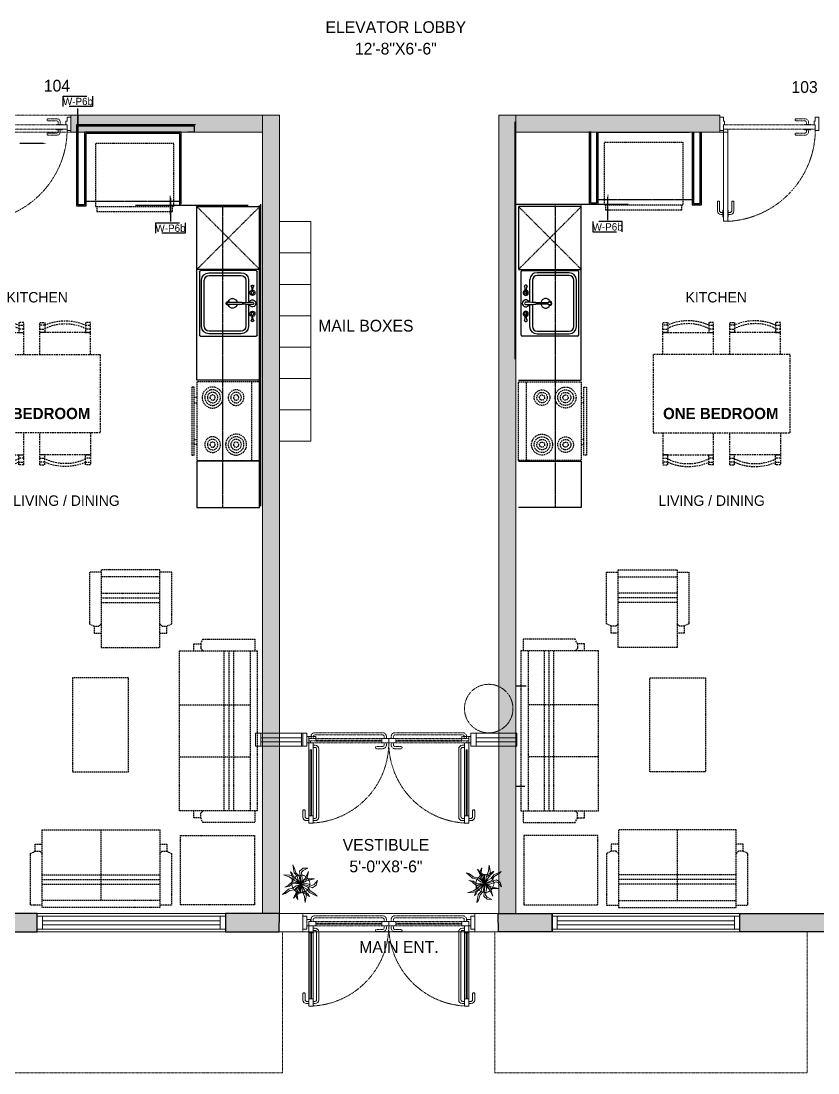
# Model space of a CAD drawing. Header units: inches. Extents: x 0 to 2865, y 0 to 4378.
# Drawn here: x 1299.3 to 1604.5, y 864.1 to 1266.7 of the extents above; entities that cross this region are included whole.
import ezdxf
from ezdxf.enums import TextEntityAlignment as Align

# ---------------------------------------------------------------- set-up
doc = ezdxf.new("R2010")
doc.units = ezdxf.units.IN
for name, pattern in [('22-016_Xref_2ND-6TH Floor Plan$0$HIDDEN', [0.375, 0.25, -0.125]), ('22-016_Xref_2ND-6TH Floor Plan$0$HIDDEN2', [0.1875, 0.125, -0.0625]), ('DASHED', [0.75, 0.5, -0.25]), ('HIDDEN', [0.375, 0.25, -0.125])]:
    doc.linetypes.add(name, pattern=pattern)
for name, color, linetype in [('22-016_Xref_2ND-6TH Floor Plan$0$ANNO-NOTE', 4, 'Continuous'), ('22-016_Xref_2ND-6TH Floor Plan$0$FURNITURE-LIGHT', 252, 'DASHED'), ('22-016_Xref_2ND-6TH Floor Plan$0$HIDE_X', 252, '22-016_Xref_2ND-6TH Floor Plan$0$HIDDEN'), ('22-016_Xref_2ND-6TH Floor Plan$0$MECH-PLUMBING', 4, 'Continuous'), ('22-016_Xref_2ND-6TH Floor Plan$0$MILLWORK', 1, 'Continuous'), ('22-016_Xref_2ND-6TH Floor Plan$0$WALL-INTERIOR', 6, 'Continuous'), ('22-016_Xref_2ND-6TH Floor Plan$0$WALL-STUD', 5, 'Continuous'), ('A-WALL-EXTR', 2, 'Continuous'), ('I-FNSH-DIMS', 7, 'Continuous'), ('I-FURN', 8, 'Continuous'), ('I-Furn Text', 7, 'Continuous'), ('I-GLAZ', 6, 'Continuous'), ('WALL', 4, 'Continuous')]:
    doc.layers.add(name, color=color, linetype=linetype)
for name, color, linetype, lineweight in [('22-016_Xref_2ND-6TH Floor Plan$0$G-ANNO-TEXT', 4, 'Continuous', 9), ('A-WALL', 113, 'Continuous', 9), ('I-DOOR', 6, 'Continuous', 20), ('l-FIXTURE', 7, 'Continuous', 5)]:
    doc.layers.add(name, color=color, linetype=linetype, lineweight=lineweight)
doc.styles.add('1 by 8 new', font='GOTHIC.TTF', dxfattribs={"height": 4.5})
doc.styles.add('22-016_Xref_2ND-6TH Floor Plan$0$Century Gothic', font='GOTHIC.TTF', dxfattribs={"height": 12})
doc.styles.add('22-016_Xref_2ND-6TH Floor Plan$0$MAT-TAG', font='GOTHIC.TTF')

# ---------------------------------------------------------------- blocks, each defined once
blk = doc.blocks.new('D2')
at = {"layer": 'A-WALL-EXTR', "color": 8, "linetype": 'HIDDEN', "lineweight": 5, "ltscale": 0.1, "transparency": 33554636}
for points in [[(2.1, 1.39), (2.1, 36.61), (0.35, 36.61), (0.35, 1.39)], [(0.35, 32.35), (0.35, 34.84), (0.2, 34.84), (0.2, 32.35)], [(2.1, 32.35), (2.1, 34.84), (2.25, 34.84), (2.25, 32.35)]]:
    blk.add_lwpolyline(points, close=True, dxfattribs=at)
for points in [[(0.2, 33.19), (-0.58, 33.19, 0.414214), (-1.1, 32.67), (-1.1, 28.92), (-1.92, 28.92), (-1.92, 32.67, -0.414214), (-0.58, 34), (0.2, 34)], [(2.25, 33.19), (3.02, 33.19, -0.414214), (3.54, 32.67), (3.54, 28.92), (4.36, 28.92), (4.36, 32.67, 0.414214), (3.02, 34), (2.25, 34)]]:
    blk.add_lwpolyline(points, format="xyb", dxfattribs=at)
blk.add_arc((2.07, 1.31), 35.3, 2.9704, 89.9487, dxfattribs=at)
at = {"layer": 'I-DOOR', "color": 6, "lineweight": 5, "transparency": 33554636}
for points in [[(0.35, 36.61), (0.35, 36.14), (-1.01, 36.14), (-1.01, 36.61), (-2.5, 36.61), (-2.5, 38), (2.5, 38), (2.5, 36.61)], [(0.35, 1.39), (0.35, 1.86), (-1.01, 1.86), (-1.01, 1.39), (-2.5, 1.39), (-2.5, 0), (2.5, 0), (2.5, 1.39)], [(2.1, 1.39), (37.31, 1.39), (37.31, 3.14), (2.1, 3.14)], [(33.05, 3.14), (35.54, 3.14), (35.54, 3.29), (33.05, 3.29)], [(33.05, 1.39), (35.54, 1.39), (35.54, 1.24), (33.05, 1.24)]]:
    blk.add_lwpolyline(points, close=True, dxfattribs=at)
for points in [[(33.89, 3.29), (33.89, 4.07, 0.414214), (33.37, 4.59), (29.63, 4.59), (29.63, 5.4), (33.37, 5.4, -0.414214), (34.71, 4.07), (34.71, 3.29)], [(33.89, 1.24), (33.89, 0.46, -0.414214), (33.37, -0.05), (29.63, -0.05), (29.63, -0.87), (33.37, -0.87, 0.414214), (34.71, 0.46), (34.71, 1.24)]]:
    blk.add_lwpolyline(points, format="xyb", dxfattribs=at)
blk = doc.blocks.new('BBB')
at = {"layer": 'I-FURN', "color": 8, "lineweight": 5}
for p, q in [((-3108, 9496), (-3102, 9680)), ((-3102, 9812), (-3029, 9491)), ((-3102, 9680), (-3102, 9812)), ((-3033, 9934), (-2869, 9790)), ((-2852, 9878), (-3033, 9934)), ((-2826, 9703), (-2923, 9445)), ((-2869, 9790), (-2826, 9703)), ((-2739, 9725), (-2852, 9878)), ((-2840, 9473), (-2739, 9725)), ((-2770, 9528), (-2607, 9628)), ((-2539, 9607), (-2686, 9496)), ((-2607, 9628), (-2486, 9827)), ((-2465, 9764), (-2539, 9607)), ((-2487, 9433), (-2378, 9607)), ((-2486, 9827), (-2397, 9912)), ((-2397, 9912), (-2465, 9764)), ((-2378, 9607), (-2461, 9557)), ((-3555, 9528), (-3455, 9333)), ((-3545, 9338), (-3555, 9528)), ((-3423, 9191), (-3545, 9338)), ((-3455, 9333), (-3381, 9270)), ((-3155, 9228), (-3423, 9191)), ((-3419, 9565), (-3126, 9415)), ((-3292, 9532), (-3419, 9565)), ((-3381, 9270), (-3108, 9301)), ((-3225, 9174), (-3361, 9040)), ((-3112, 9493), (-3292, 9532)), ((-2902, 9228), (-3225, 9174)), ((-2902, 9228), (-3155, 9228)), ((-3126, 9415), (-2922, 9228)), ((-2902, 9228), (-3123, 9018)), ((-3017, 9436), (-3112, 9493)), ((-3076, 9391), (-3108, 9496)), ((-3108, 9301), (-2897, 9248)), ((-2897, 9248), (-3076, 9391)), ((-3046, 9129), (-2902, 9228)), ((-3039, 8965), (-2981, 9154)), ((-3029, 9491), (-2897, 9248)), ((-2922, 9228), (-3017, 9436)), ((-2992, 9066), (-2902, 9228)), ((-2981, 9154), (-2902, 9228)), ((-2902, 9228), (-2979, 8878)), ((-2902, 9228), (-2971, 8960)), ((-2923, 9445), (-2922, 9228)), ((-2915, 8895), (-2902, 9228)), ((-2902, 9228), (-2770, 9528)), ((-2902, 9228), (-2840, 9473)), ((-2902, 9228), (-2644, 9391)), ((-2770, 9344), (-2902, 9228)), ((-2811, 9287), (-2902, 9228)), ((-2723, 9275), (-2902, 9228)), ((-2902, 9228), (-2625, 9229)), ((-2576, 9160), (-2902, 9228)), ((-2619, 9103), (-2902, 9228)), ((-2902, 9228), (-2803, 9149)), ((-2902, 9228), (-2544, 9217)), ((-2825, 9053), (-2878, 9220)), ((-2878, 9220), (-2657, 8978)), ((-2613, 9297), (-2811, 9287)), ((-2686, 9496), (-2770, 9344)), ((-2555, 9328), (-2723, 9275)), ((-2644, 9391), (-2534, 9459)), ((-2625, 9229), (-2542, 9257)), ((-2568, 9432), (-2613, 9297)), ((-2486, 9018), (-2576, 9160)), ((-2461, 9557), (-2568, 9432)), ((-2381, 9396), (-2555, 9328)), ((-2544, 9217), (-2418, 9033)), ((-2542, 9257), (-2487, 9433)), ((-2534, 9459), (-2376, 9459)), ((-2128, 9422), (-2381, 9396)), ((-2376, 9459), (-2128, 9422)), ((-3585, 8971), (-3688, 8905)), ((-3688, 8905), (-3529, 8935)), ((-3361, 9040), (-3585, 8971)), ((-3529, 8935), (-3358, 8968)), ((-3397, 8813), (-3329, 8881)), ((-3202, 8875), (-3397, 8813)), ((-3358, 8968), (-3215, 9084)), ((-3329, 8881), (-3181, 8954)), ((-3255, 8774), (-3279, 8525)), ((-3279, 8525), (-3192, 8764)), ((-3216, 8927), (-3255, 8774)), ((-3123, 9018), (-3216, 8927)), ((-3215, 9084), (-3046, 9129)), ((-3018, 8886), (-3202, 8875)), ((-3192, 8764), (-3084, 8915)), ((-3181, 8954), (-3039, 8965)), ((-3084, 8915), (-2992, 9066)), ((-2971, 8960), (-3018, 8886)), ((-2979, 8878), (-2831, 8711)), ((-2799, 8773), (-2915, 8895)), ((-2720, 8914), (-2825, 9053)), ((-2803, 9149), (-2661, 9043)), ((-2768, 8575), (-2799, 8773)), ((-2679, 8734), (-2720, 8914)), ((-2565, 8603), (-2679, 8734)), ((-2661, 9043), (-2368, 9045)), ((-2657, 8978), (-2632, 8788)), ((-2632, 8788), (-2499, 8597)), ((-2438, 9089), (-2619, 9103)), ((-2302, 8939), (-2486, 9018)), ((-2248, 9112), (-2438, 9089)), ((-2418, 9033), (-2302, 8939)), ((-2368, 9045), (-2248, 9112)), ((-2831, 8711), (-2768, 8575)), ((-2458, 8481), (-2565, 8603)), ((-2499, 8597), (-2458, 8481))]:
    blk.add_line(p, q, dxfattribs=at)
blk = doc.blocks.new('22-016_Xref_2ND-6TH Floor Plan$0$Couch Set 5')
for p, q in [((8635.07, 504.07), (8573.83, 504.08)), ((8635.07, 501.37), (8573.83, 501.37)), ((8594.54, 474.35), (8594.54, 501.37)), ((8614.36, 474.35), (8614.36, 501.37)), ((8639.58, 503.17), (8635.07, 503.17)), ((8639.58, 483.36), (8639.58, 503.17)), ((8573.83, 495.07), (8635.07, 495.07)), ((8573.83, 493.27), (8635.07, 493.27)), ((8573.83, 491.47), (8635.07, 491.46)), ((8539.48, 466.77), (8539.48, 421.73)), ((8545.78, 421.73), (8545.78, 466.77)), ((8547.58, 421.73), (8547.58, 466.77)), ((8549.38, 421.73), (8549.38, 466.77)), ((8566.5, 444.25), (8539.48, 444.25))]:
    blk.add_line(p, q)
for points in [[(8573.83, 504.08), (8573.83, 474.35), (8635.07, 474.35), (8635.07, 504.07)], [(8573.83, 503.17), (8569.32, 503.17), (8569.32, 483.36), (8571.12, 482.46), (8572.92, 482.46), (8573.83, 483.36)], [(8635.07, 479.76), (8637.77, 479.76), (8637.77, 482.46), (8639.58, 483.36)], [(8637.77, 482.46), (8635.97, 482.46), (8635.07, 483.36)], [(8571.12, 482.46), (8571.12, 479.76), (8573.83, 479.76)], [(8557.49, 466.77), (8558.39, 467.67), (8558.39, 469.47), (8557.49, 471.27), (8537.67, 471.27), (8537.67, 466.77)], [(8561.09, 466.77), (8561.09, 469.47), (8558.39, 469.47)], [(8566.5, 466.77), (8536.77, 466.77), (8536.77, 421.73), (8566.5, 421.73)], [(8566.5, 421.73), (8566.5, 466.77)], [(8537.67, 421.73), (8537.67, 417.23), (8557.49, 417.23)], [(8557.49, 417.23), (8558.39, 419.03), (8558.39, 420.83), (8557.49, 421.73)], [(8558.39, 419.03), (8561.09, 419.03), (8561.09, 421.73)]]:
    blk.add_lwpolyline(points)
blk.add_lwpolyline([(8624.75, 454.77), (8624.75, 433.36), (8588.69, 433.36), (8588.69, 454.77)], close=True)
blk = doc.blocks.new('22-016_Xref_2ND-6TH Floor Plan$0$A$C10e36f6a')
for p, q in [((11.26, -17.11), (-11.26, -17.11)), ((11.26, -18.91), (-11.26, -18.91)), ((11.26, -20.72), (-11.26, -20.72)), ((-11.26, -27.02), (11.26, -27.02))]:
    blk.add_line(p, q)
for points in [[(11.26, 0), (-11.26, 0)], [(-11.26, 0), (-11.26, -29.72), (11.26, -29.72), (11.26, 0)], [(-11.26, -5.4), (-13.96, -5.4), (-13.96, -8.11)], [(13.96, -8.11), (13.96, -5.4), (11.26, -5.4)], [(-11.26, -9.01), (-12.16, -8.11), (-13.96, -8.11), (-15.76, -9.01), (-15.76, -28.82), (-11.26, -28.82)], [(15.76, -9.01), (13.96, -8.11), (12.16, -8.11), (11.26, -9.01)], [(11.26, -28.82), (15.76, -28.82), (15.76, -9.01)]]:
    blk.add_lwpolyline(points)
blk = doc.blocks.new('*U43')
for p, q in [((-12.5, 0.35), (-12.5, 21.65)), ((-12.15, 22), (12.15, 22)), ((-6.81, 20.62, 0), (-6.81, 20.59, 0)), ((-6.81, 20.59, 0), (-6.81, 20.58, 0)), ((-3.59, 20.52, 0), (-3.59, 20.54, 0)), ((-3.25, 20.53, 0), (-3.25, 20.55, 0)), ((-3.18, 20.42, 0), (-3.19, 20.47, 0)), ((3.19, 20.46, 0), (3.18, 20.42, 0)), ((3.25, 20.55, 0), (3.25, 20.53, 0)), ((3.59, 20.54, 0), (3.59, 20.52, 0)), ((6.81, 20.59, 0), (6.81, 20.62, 0)), ((6.81, 20.58, 0), (6.81, 20.59, 0)), ((12.5, 21.65), (12.5, 0.35)), ((-0.4, 18.75), (-8.89, 18.75)), ((-0.37, 17.72), (-8.87, 17.72)), ((-6.81, 19.91, 0), (-6.81, 19.9, 0)), ((-6.81, 19.9, 0), (-6.81, 19.87, 0)), ((-3.59, 19.95, 0), (-3.59, 19.96, 0)), ((-3.25, 19.94, 0), (-3.25, 19.96, 0)), ((-3.19, 20.02, 0), (-3.18, 20.07, 0)), ((8.87, 17.72), (0.37, 17.72)), ((9.15, 18.75), (0.4, 18.75)), ((3.18, 20.06, 0), (3.19, 20.02, 0)), ((3.25, 19.96, 0), (3.25, 19.94, 0)), ((3.59, 19.96, 0), (3.59, 19.95, 0)), ((6.81, 19.9, 0), (6.81, 19.91, 0)), ((6.81, 19.87, 0), (6.81, 19.9, 0)), ((-11.68, 15.94), (-11.68, 3.62)), ((-10.65, 15.93), (-10.65, 3.63)), ((10.64, 3.63), (10.64, 15.93)), ((11.68, 3.62), (11.68, 15.94)), ((12.15, 0), (-12.15, 0)), ((-8.89, 0.81), (8.89, 0.81)), ((-8.87, 1.84), (8.87, 1.84))]:
    blk.add_line(p, q)
for centre, radius, start, end in [((-12.12, 21.62), 0.379, 94.6926, 176.3606), ((-6.78, 20.22, 0), 0.23, 138.922, 173.2093), ((-6.78, 20.27, 0), 0.23, 186.7907, 221.078), ((-6.82, 20.36, 0), 0.129, 118.9201, 177.1064), ((-6.82, 20.13, 0), 0.129, 182.8936, 241.0799), ((-6.81, 20.51, 0), 0.0775, 94.276, 170.9668), ((-6.59, 20.49, 0), 0.256, 72.0189, 150.2079), ((-5.37, 22.65, 0), 2.24, 239.1184, 255.3939), ((-5, 26.02, 0), 5.61, 260.4328, 270.9605), ((-4.01, 20.24, 0), 0.985, 189.6396, 170.3604), ((-4.9, 21.51, 0), 1.1, 269.897, 294.8928), ((-4.37, 20.51, 0), 0.0636, 28.6382, 178.5662), ((-4.04, 20.31, 0), 0.36, 85.4281, 140.0375), ((-3.98, 20.31, 0), 0.36, 39.9624, 94.572), ((-3.65, 20.51, 0), 0.0696, 31.1717, 148.8283), ((-3.49, 20.76, 0), 0.256, 247.1407, 302.4053), ((-3.3, 20.55, 0), 0.0507, 1.5577, 188.5978), ((-3.3, 20.42, 0), 0.125, 23.7641, 66.7351), ((-3.26, 20.34, 0), 0.115, 4.265, 47.7856), ((-3.26, 20.15, 0), 0.115, 312.2144, 355.735), ((-3.19, 20.24, 0), 0.114, 357.1037, 67.294), ((-3.19, 20.25, 0), 0.114, 292.706, 2.8963), ((0, 20.24), 1.32, 288.1363, 251.8637), ((0, 20.24), 0.487, 355.5524, 184.4486), ((9.75, 20.62), 10.24, 182.1024, 186.6982), ((-9.75, 20.62), 10.24, 353.3018, 357.8976), ((4.01, 20.24, 0), 0.985, 9.6396, 350.3604), ((3.19, 20.24, 0), 0.114, 112.706, 182.8963), ((3.19, 20.25, 0), 0.114, 177.1037, 247.294), ((3.26, 20.34, 0), 0.115, 132.2144, 175.735), ((3.26, 20.15, 0), 0.115, 184.265, 227.7856), ((3.3, 20.41, 0), 0.125, 113.2649, 156.2359), ((3.3, 20.55, 0), 0.0507, 351.4022, 178.4423), ((3.49, 20.76, 0), 0.256, 237.5947, 292.8593), ((3.65, 20.5, 0), 0.0696, 31.1717, 148.8283), ((3.98, 20.31, 0), 0.36, 85.428, 140.0376), ((4.04, 20.31, 0), 0.36, 39.9625, 94.5719), ((4.37, 20.51, 0), 0.0636, 1.4338, 151.3618), ((4.9, 21.51, 0), 1.1, 245.1072, 270.103), ((5, 26.02, 0), 5.61, 269.0395, 279.5672), ((5.37, 22.65, 0), 2.24, 284.6061, 300.8816), ((6.59, 20.49, 0), 0.256, 29.7921, 107.9811), ((6.81, 20.5, 0), 0.0775, 9.0332, 85.724), ((6.82, 20.36, 0), 0.129, 2.8936, 61.0799), ((6.82, 20.13, 0), 0.129, 298.9201, 357.1064), ((6.78, 20.22, 0), 0.23, 6.7907, 41.078), ((6.78, 20.27, 0), 0.23, 318.922, 353.2093), ((12.12, 21.62), 0.379, 3.6394, 85.3074), ((-8.8, 15.87), 2.88, 91.6896, 178.7057), ((-8.8, 15.87), 1.84, 92.1115, 178.3825), ((-6.81, 19.98, 0), 0.0775, 189.0332, 265.724), ((-6.59, 20, 0), 0.256, 209.7921, 287.9811), ((-5.37, 17.84, 0), 2.24, 104.6061, 120.8816), ((-5, 14.47, 0), 5.61, 89.0395, 99.5672), ((-4.9, 18.98, 0), 1.1, 65.1072, 90.103), ((-4.37, 19.98, 0), 0.0636, 181.4338, 331.3618), ((-4.04, 20.18, 0), 0.36, 219.9625, 274.5719), ((-3.98, 20.18, 0), 0.36, 265.428, 320.0376), ((-3.65, 19.98, 0), 0.0696, 211.1717, 328.8283), ((-3.49, 19.73, 0), 0.256, 57.5947, 112.8593), ((-3.3, 19.94, 0), 0.0507, 171.4022, 358.4423), ((-3.3, 20.07, 0), 0.125, 293.2649, 336.2359), ((293.69, 28.3), 294.25, 181.7286, 182.323), ((-102.92, 13.59), 102.65, 359.5797, 1.5544), ((102.92, 13.59), 102.65, 178.4456, 180.4203), ((-293.69, 28.3), 294.25, 357.677, 358.2714), ((3.3, 20.07, 0), 0.125, 203.7641, 246.7351), ((3.3, 19.94, 0), 0.0507, 181.5577, 8.5978), ((3.49, 19.73, 0), 0.256, 67.1407, 122.4053), ((3.65, 19.98, 0), 0.0696, 211.1717, 328.8283), ((3.98, 20.18, 0), 0.36, 219.9624, 274.572), ((4.04, 20.18, 0), 0.36, 265.4281, 320.0375), ((4.37, 19.98, 0), 0.0636, 208.6382, 358.5662), ((4.9, 18.97, 0), 1.1, 89.897, 114.8928), ((5, 14.47, 0), 5.61, 80.4328, 90.9605), ((5.37, 17.84, 0), 2.24, 59.1184, 75.3939), ((6.59, 20, 0), 0.256, 252.0189, 330.2079), ((6.81, 19.98, 0), 0.0775, 274.276, 350.9668), ((8.8, 15.87), 1.84, 1.6175, 87.8885), ((8.96, 16.03), 2.72, 357.8975, 86.0887), ((0, 12.64), 1.83, 98.8827, 245.5447), ((-15.1, 13.25), 14.82, 352.634, 358.4077), ((0, 12.64), 1.83, 294.455, 81.1173), ((15.1, 13.25), 14.82, 181.5923, 187.3661), ((0, 10.96, 0), 0.756, 118.8294, 61.1697), ((0, 11.05), 0.495, 143.4452, 36.552), ((-12.12, 0.38), 0.379, 183.6394, 265.3074), ((-8.8, 3.69), 2.88, 181.2943, 268.3104), ((-8.8, 3.69), 1.84, 181.6175, 267.8885), ((8.8, 3.69), 1.84, 272.1115, 358.3825), ((8.8, 3.69), 2.88, 271.6896, 358.7057), ((12.12, 0.38), 0.379, 274.6926, 356.3606)]:
    blk.add_arc(centre, radius, start, end)
blk = doc.blocks.new('22-016_Xref_2ND-6TH Floor Plan$0$Fridge 2')
for p, q in [((-17, -24), (-17, 0)), ((-17, 0), (13, 0)), ((13, 0), (13, -24)), ((13, -24), (-17, -24)), ((-16.5, -26), (-16.5, -24)), ((12.5, -24), (12.5, -26)), ((12.5, -26), (-16.5, -26))]:
    blk.add_line(p, q)
blk = doc.blocks.new('22-016_Xref_2ND-6TH Floor Plan$0$dw')
at = {"linetype": '22-016_Xref_2ND-6TH Floor Plan$0$HIDDEN'}
for p, q in [((-24, -24), (0, 0)), ((-24, 0), (0, -24))]:
    blk.add_line(p, q, dxfattribs=at)
blk.add_lwpolyline([(-24, -24), (0, -24), (0, 0), (-24, 0)], close=True, dxfattribs=at)
blk = doc.blocks.new('22-016_Xref_2ND-6TH Floor Plan$0$stove')
for p, q in [((-24, -30), (-24, 0)), ((-24, 0), (0, 0)), ((-3, 0), (-3, -30)), ((0, 0), (0, -30)), ((-26, -2), (-25, -2)), ((-26, -28), (-26, -2)), ((-25, -2), (-25, -28)), ((-24, -6), (-25, -6)), ((-25, -8), (-24, -8)), ((-25, -22), (-24, -22)), ((-24, -24), (-25, -24)), ((-25, -28), (-26, -28)), ((0, -30), (-24, -30))]:
    blk.add_line(p, q)
for centre, radius in [((-18, -6), 3), ((-18, -6), 2), ((-9, -6), 4), ((-9, -6), 3), ((-9, -6), 2), ((-18, -6), 1), ((-9, -6), 1), ((-18, -24), 4), ((-18, -24), 3), ((-18, -24), 2), ((-18, -24), 1), ((-9, -24), 3), ((-9, -24), 2), ((-9, -24), 1)]:
    blk.add_circle(centre, radius)
blk = doc.blocks.new('*U40')
at = {"color": 15}
blk.add_line((0, 0.328), (0, 0.055), dxfattribs=at)
at = {"color": 0, "linetype": 'ByBlock', "const_width": 0.0075}
blk.add_lwpolyline([(0.004, 0.15), (0.004, 0.349)], dxfattribs=at)
blk.add_lwpolyline([(-0.156, 0.055), (-0.156, -0.055), (0.156, -0.055), (0.156, 0.055)], close=True)
at = {"style": '22-016_Xref_2ND-6TH Floor Plan$0$MAT-TAG'}
blk.add_attdef('PX-X', text='', height=0.0625, dxfattribs=at).set_placement((0, 0), align=Align.MIDDLE)
blk.add_attdef('SUFFIX', text='', height=0.0625, dxfattribs=at).set_placement((0.057, -0.151), align=Align.BOTTOM_LEFT)
blk = doc.blocks.new('*U39')
at = {"color": 42}
blk.add_line((0, -0.319), (0, -0.055), dxfattribs=at)
blk.add_lwpolyline([(-0.156, 0.055), (-0.156, -0.055), (0.156, -0.055), (0.156, 0.055)], close=True)
at = {"color": 0, "linetype": 'ByBlock', "const_width": 0.0075}
blk.add_lwpolyline([(-0.004, -0.144), (-0.004, -0.344)], dxfattribs=at)
at = {"style": '22-016_Xref_2ND-6TH Floor Plan$0$MAT-TAG'}
blk.add_attdef('PX-X', text='', height=0.0625, dxfattribs=at).set_placement((0, 0), align=Align.MIDDLE)
blk.add_attdef('SUFFIX', text='', height=0.0625, dxfattribs=at).set_placement((0.057, -0.151), align=Align.BOTTOM_LEFT)
blk = doc.blocks.new('*U45')
at = {"color": 42, "transparency": 33554636}
blk.add_line((0.487, 0), (0.156, 0), dxfattribs=at)
at = {"transparency": 33554636}
blk.add_lwpolyline([(-0.156, 0.055), (-0.156, -0.055), (0.156, -0.055), (0.156, 0.055)], close=True, dxfattribs=at)
at = {"color": 0, "linetype": 'ByBlock', "transparency": 33554636, "const_width": 0.0075}
blk.add_lwpolyline([(0.334, -0.004), (0.512, -0.004)], dxfattribs=at)
at = {"transparency": 33554636, "style": '22-016_Xref_2ND-6TH Floor Plan$0$MAT-TAG'}
blk.add_attdef('PX-X', text='', height=0.0625, dxfattribs=at).set_placement((0, 0), align=Align.MIDDLE)
blk.add_attdef('SUFFIX', text='', height=0.0625, dxfattribs=at).set_placement((0.057, -0.151), align=Align.BOTTOM_LEFT)
blk = doc.blocks.new('*U44')
at = {"extrusion": (0, 0, -1)}
for p, q in [((-38.98, 24), (-38.98, 33.78)), ((-23.47, 33.78), (-23.47, 24)), ((-18.53, 33.78), (-18.53, 24)), ((-3.02, 24), (-3.02, 33.78)), ((-38.98, 30.75), (-23.47, 30.75)), ((-3.02, 30.75), (-18.53, 30.75)), ((-38.98, -6.75), (-23.47, -6.75)), ((-3.02, -6.75), (-18.53, -6.75))]:
    blk.add_line(p, q, dxfattribs=at)
for p, q in [((-38.98, 0), (-38.98, -9.78)), ((-23.47, 0), (-23.47, -9.78)), ((-18.53, 0), (-18.53, -9.78)), ((-3.02, 0), (-3.02, -9.78))]:
    blk.add_line(p, q)
for points in [[(-38.98, 33.78), (-37.48, 33.78), (-37.48, 30.75), (-38.98, 30.75)], [(-37.48, 32.99), (-38.98, 32.99)], [(-23.47, 33.78), (-24.97, 33.78), (-24.97, 30.75), (-23.47, 30.75)], [(-24.97, 32.99), (-23.47, 32.99)], [(-18.53, 33.78), (-17.03, 33.78), (-17.03, 30.75), (-18.53, 30.75)], [(-17.03, 32.99), (-18.53, 32.99)], [(-3.02, 33.78), (-4.52, 33.78), (-4.52, 30.75), (-3.02, 30.75)], [(-4.52, 32.99), (-3.02, 32.99)], [(-38.98, 31.74), (-37.48, 31.74)], [(-23.47, 31.74), (-24.97, 31.74)], [(-18.53, 31.74), (-17.03, 31.74)], [(-3.02, 31.74), (-4.52, 31.74)], [(-38.98, -9.78), (-37.48, -9.78), (-37.48, -6.75), (-38.98, -6.75)], [(-38.98, -7.74), (-37.48, -7.74)], [(-37.48, -8.99), (-38.98, -8.99)], [(-23.47, -9.78), (-24.97, -9.78), (-24.97, -6.75), (-23.47, -6.75)], [(-23.47, -7.74), (-24.97, -7.74)], [(-24.97, -8.99), (-23.47, -8.99)], [(-18.53, -9.78), (-17.03, -9.78), (-17.03, -6.75), (-18.53, -6.75)], [(-18.53, -7.74), (-17.03, -7.74)], [(-17.03, -8.99), (-18.53, -8.99)], [(-3.02, -9.78), (-4.52, -9.78), (-4.52, -6.75), (-3.02, -6.75)], [(-3.02, -7.74), (-4.52, -7.74)], [(-4.52, -8.99), (-3.02, -8.99)]]:
    blk.add_lwpolyline(points)
blk.add_lwpolyline([(0, 24), (-42, 24), (-42, 0), (0, 0)], close=True)
for centre, radius, start, end in [((-31.22, 18.99), 15.33, 65.9374, 114.0626), ((-31.26, 19.26), 14.17, 63.6559, 116.0248), ((-10.78, 18.99), 15.33, 65.9374, 114.0626), ((-10.74, 19.26), 14.17, 63.9752, 116.3441), ((-31.26, 4.74), 14.17, 243.9752, 296.3441), ((-31.22, 5.01), 15.33, 245.9374, 294.0626), ((-10.74, 4.74), 14.17, 243.6559, 296.0248), ((-10.78, 5.01), 15.33, 245.9374, 294.0626)]:
    blk.add_arc(centre, radius, start, end)

msp = doc.modelspace()

# ---------------------------------------------------------------- hatches: boundary and pattern name
at = {"layer": 'A-WALL', "lineweight": 5, "transparency": 33554636}
h = msp.add_hatch(color=8, dxfattribs=at)
h.dxf.hatch_style = 1
h.paths.add_polyline_path([(1391.76, 1224.13), (1318.37, 1224.13), (1318.37, 1230.63), (1391.76, 1230.63)])
h = msp.add_hatch(color=8, dxfattribs=at)
h.dxf.hatch_style = 1
h.paths.add_polyline_path([(1391.76, 925.13), (1398.26, 925.13), (1398.26, 1230.63), (1391.76, 1230.63)])
h = msp.add_hatch(color=8, dxfattribs=at)
h.dxf.hatch_style = 1
h.paths.add_polyline_path([(1398.26, 925.13), (1391.76, 925.13), (1391.76, 1230.63), (1398.26, 1230.63)])
h = msp.add_hatch(color=8, dxfattribs=at)
h.dxf.hatch_style = 1
h.paths.add_polyline_path([(1482.26, 925.13), (1488.76, 925.13), (1488.76, 1230.63), (1482.26, 1230.63)])
h = msp.add_hatch(color=8, dxfattribs=at)
h.dxf.hatch_style = 1
h.paths.add_polyline_path([(1488.76, 925.13), (1482.26, 925.13), (1482.26, 1230.63), (1488.76, 1230.63)])
h = msp.add_hatch(color=8, dxfattribs=at)
h.dxf.hatch_style = 1
h.paths.add_polyline_path([(1566.91, 1224.13), (1488.76, 1224.13), (1488.76, 1230.63), (1566.91, 1230.63)])
h = msp.add_hatch(color=8, dxfattribs=at)
h.dxf.hatch_style = 1
h.paths.add_polyline_path([(1076.57, 960.75), (1076.57, 918.13), (1305.56, 918.13), (1305.56, 925.13), (1083.57, 925.13), (1083.57, 960.75)])
h = msp.add_hatch(color=8, dxfattribs=at)
h.dxf.hatch_style = 1
h.paths.add_polyline_path([(1803.57, 960.75), (1803.57, 918.13), (1574.58, 918.13), (1574.58, 925.13), (1796.57, 925.13), (1796.57, 960.75)])
h = msp.add_hatch(color=8, dxfattribs=at)
h.dxf.hatch_style = 1
h.paths.add_polyline_path([(1398.14, 918.13), (1398.26, 925.13), (1377.56, 925.13), (1377.56, 918.13)])
h = msp.add_hatch(color=8, dxfattribs=at)
h.dxf.hatch_style = 1
h.paths.add_polyline_path([(1482.15, 918.13), (1482.04, 925.13), (1502.74, 925.13), (1502.74, 918.13)])

# ---------------------------------------------------------------- linework, layer by layer
at = {"layer": '22-016_Xref_2ND-6TH Floor Plan$0$FURNITURE-LIGHT', "color": 8, "lineweight": -3, "transparency": 33554636}
for points in [[(1360.37, 928.54), (1360.37, 955.05), (1388.68, 955.05), (1388.68, 928.54)], [(1520.16, 928.54), (1520.16, 955.05), (1491.84, 955.05), (1491.84, 928.54)]]:
    msp.add_lwpolyline(points, close=True, dxfattribs=at)
at = {"layer": '22-016_Xref_2ND-6TH Floor Plan$0$MILLWORK', "color": 8, "linetype": '22-016_Xref_2ND-6TH Floor Plan$0$HIDDEN2', "transparency": 33554636}
for p, q in [((1324.16, 1197.79), (1360.17, 1197.79)), ((1556.36, 1198.29), (1520.35, 1198.29))]:
    msp.add_line(p, q, dxfattribs=at)
at = {"layer": '22-016_Xref_2ND-6TH Floor Plan$0$MILLWORK', "color": 8, "lineweight": -3, "transparency": 33554636}
for p, q in [((1366.67, 1080.6), (1390.69, 1080.6)), ((1513.85, 1080.6), (1489.83, 1080.6))]:
    msp.add_line(p, q, dxfattribs=at)
for points in [[(1390.69, 1129.21), (1366.67, 1129.21), (1366.67, 1196.13)], [(1489.83, 1129.21), (1513.85, 1129.21), (1513.85, 1196.13)], [(1390.69, 1098.21), (1366.67, 1098.21), (1366.67, 1080.6)], [(1489.83, 1098.21), (1513.85, 1098.21), (1513.85, 1080.6)]]:
    msp.add_lwpolyline(points, dxfattribs=at)
at = {"layer": '22-016_Xref_2ND-6TH Floor Plan$0$MILLWORK', "color": 8, "linetype": '22-016_Xref_2ND-6TH Floor Plan$0$HIDDEN2', "transparency": 33554636}
for points in [[(1376.55, 1080.6), (1376.55, 1196.13)], [(1503.97, 1080.6), (1503.97, 1196.13)]]:
    msp.add_lwpolyline(points, dxfattribs=at)
at = {"layer": '22-016_Xref_2ND-6TH Floor Plan$0$WALL-INTERIOR', "color": 8, "transparency": 33554636}
for p, q in [((1516.85, 1224.41), (1516.85, 1196.63)), ((1556.36, 1224.13), (1556.36, 1196.36)), ((1559.86, 1196.36), (1559.86, 1224.13)), ((1386.26, 1196.13), (1343.16, 1196.13)), ((1390.69, 1080.6), (1390.69, 1196.13)), ((1488.76, 1196.63), (1531.86, 1196.63)), ((1516.85, 1196.63), (1520.35, 1196.63)), ((1556.36, 1196.36), (1559.86, 1196.36)), ((1488.76, 1012.35), (1492.76, 1012.35))]:
    msp.add_line(p, q, dxfattribs=at)
for points in [[(1326.59, 1223.63), (1324.16, 1223.63), (1324.16, 1195.86), (1320.66, 1195.86), (1320.66, 1227.14), (1366.09, 1227.14)], [(1520.35, 1196.63), (1520.35, 1224.13), (1555.24, 1224.13)], [(1360.17, 1196.13), (1360.17, 1223.63), (1325.29, 1223.63)]]:
    msp.add_lwpolyline(points, dxfattribs=at)
at = {"layer": '22-016_Xref_2ND-6TH Floor Plan$0$WALL-STUD', "color": 8, "transparency": 33554636}
for p, q in [((1517.35, 1224.41), (1517.35, 1197.13)), ((1519.85, 1197.13), (1519.85, 1224.13)), ((1556.86, 1224.13), (1556.86, 1196.86)), ((1559.36, 1196.86), (1559.36, 1224.13)), ((1391.19, 1081.1), (1391.19, 1196.63)), ((1517.35, 1197.13), (1519.85, 1197.13)), ((1556.86, 1196.86), (1559.36, 1196.86)), ((1488.76, 973.85), (1492.26, 973.85))]:
    msp.add_line(p, q, dxfattribs=at)
msp.add_lwpolyline([(1360.67, 1196.63), (1360.67, 1224.13), (1323.66, 1224.13), (1323.66, 1196.36), (1321.16, 1196.36), (1321.16, 1226.64), (1365.59, 1226.64), (1365.59, 1224.13), (1363.17, 1224.13)], dxfattribs=at)
at = {"layer": 'A-WALL', "color": 8, "lineweight": 5, "transparency": 33554636}
for p, q in [((1550.07, 1230.63), (1482.26, 1230.63)), ((1482.26, 1230.63), (1482.26, 1224.13)), ((1566.91, 1230.63), (1550.07, 1230.63)), ((1566.91, 1230.63), (1566.91, 1224.13)), ((1570, 1224.13), (1488.76, 1224.13)), ((1398.26, 1189.94), (1398.26, 1105.94)), ((1398.26, 1189.94), (1410.26, 1189.94)), ((1410.26, 1189.94), (1410.26, 1105.94)), ((1398.26, 1177.94), (1410.26, 1177.94)), ((1398.26, 1165.94), (1410.26, 1165.94)), ((1398.26, 1153.94), (1410.26, 1153.94)), ((1398.26, 1141.94), (1410.26, 1141.94)), ((1398.26, 1129.94), (1410.26, 1129.94)), ((1398.26, 1117.94), (1410.26, 1117.94)), ((1398.26, 1105.94), (1410.26, 1105.94))]:
    msp.add_line(p, q, dxfattribs=at)
for points in [[(1391.76, 1224.13), (1318.37, 1224.13), (1318.37, 1230.63), (1391.76, 1230.63)], [(1391.76, 925.13), (1398.26, 925.13), (1398.26, 1230.63), (1391.76, 1230.63)], [(1398.26, 925.13), (1391.76, 925.13), (1391.76, 1230.63), (1398.26, 1230.63)], [(1482.26, 925.13), (1488.76, 925.13), (1488.76, 1230.63), (1482.26, 1230.63)], [(1488.76, 925.13), (1482.26, 925.13), (1482.26, 1230.63), (1488.76, 1230.63)]]:
    msp.add_lwpolyline(points, close=True, dxfattribs=at)
at = {"layer": 'A-WALL-EXTR', "color": 8, "linetype": 'HIDDEN', "lineweight": 5, "ltscale": 0.1, "transparency": 33554636}
for points in [[(1280.37, 1224.13), (1318.37, 1224.13), (1318.37, 1230.63), (1280.37, 1230.63)], [(1409.48, 992.87), (1412.17, 992.87), (1412.17, 991.19), (1409.48, 991.19)], [(1409.48, 992.13), (1440.15, 992.13), (1440.15, 990.46), (1409.48, 990.46)], [(1412.17, 991.07), (1437.46, 991.07), (1437.46, 991.52), (1412.17, 991.52)], [(1437.46, 990.46), (1440.15, 990.46), (1440.15, 992.13), (1437.46, 992.13)], [(1470.82, 992.13), (1440.15, 992.13), (1440.15, 990.46), (1470.82, 990.46)], [(1442.84, 990.46), (1440.15, 990.46), (1440.15, 992.13), (1442.84, 992.13)], [(1468.13, 991.07), (1442.84, 991.07), (1442.84, 991.52), (1468.13, 991.52)], [(1470.82, 992.87), (1468.13, 992.87), (1468.13, 991.19), (1470.82, 991.19)], [(1407.24, 918.13), (1407.24, 925.13), (1473.05, 925.13), (1473.05, 918.13)], [(1409.48, 922.11), (1440.15, 922.11), (1440.15, 920.43), (1409.48, 920.43)], [(1409.48, 920.43), (1412.17, 920.43), (1412.17, 922.11), (1409.48, 922.11)], [(1437.46, 920.43), (1440.15, 920.43), (1440.15, 922.11), (1437.46, 922.11)], [(1470.82, 922.11), (1440.15, 922.11), (1440.15, 920.43), (1470.82, 920.43)], [(1442.84, 920.43), (1440.15, 920.43), (1440.15, 922.11), (1442.84, 922.11)], [(1470.82, 920.43), (1468.13, 920.43), (1468.13, 922.11), (1470.82, 922.11)], [(1412.17, 921.04), (1437.46, 921.04), (1437.46, 921.49), (1412.17, 921.49)], [(1468.13, 921.04), (1442.84, 921.04), (1442.84, 921.49), (1468.13, 921.49)]]:
    msp.add_lwpolyline(points, close=True, dxfattribs=at)
for points in [[(1427.81, 994.35), (1411.8, 994.35, 0.414214), (1410.39, 992.95), (1410.39, 992.13)], [(1411.25, 992.13), (1411.25, 992.95, -0.414214), (1411.8, 993.5), (1427.81, 993.5)], [(1427.81, 994.35), (1437.83, 994.35, -0.414214), (1439.23, 992.95), (1439.23, 992.13)], [(1438.38, 992.13), (1438.38, 992.95, 0.414214), (1437.83, 993.5), (1427.81, 993.5)], [(1438.38, 990.46), (1438.38, 989.64, -0.414214), (1437.83, 989.1), (1435.5, 989.1, 0.414214), (1435.07, 988.67), (1435.07, 988.67, 0.414214), (1435.5, 988.24), (1437.83, 988.24, 0.414214), (1439.23, 989.64), (1439.23, 990.46)], [(1452.48, 994.35), (1442.47, 994.35, 0.414214), (1441.06, 992.95), (1441.06, 992.13)], [(1441.92, 990.46), (1441.92, 989.64, 0.414214), (1442.47, 989.1), (1444.8, 989.1, -0.414214), (1445.22, 988.67), (1445.22, 988.67, -0.414214), (1444.8, 988.24), (1442.47, 988.24, -0.414214), (1441.06, 989.64), (1441.06, 990.46)], [(1441.92, 992.13), (1441.92, 992.95, -0.414214), (1442.47, 993.5), (1452.48, 993.5)], [(1452.48, 994.35), (1468.5, 994.35, -0.414214), (1469.9, 992.95), (1469.9, 992.13)], [(1469.05, 992.13), (1469.05, 992.95, 0.414214), (1468.5, 993.5), (1452.48, 993.5)], [(1427.81, 924.32), (1411.8, 924.32, 0.414214), (1410.39, 922.92), (1410.39, 922.11)], [(1411.25, 922.11), (1411.25, 922.92, -0.414214), (1411.8, 923.47), (1427.81, 923.47)], [(1427.81, 924.32), (1437.83, 924.32, -0.414214), (1439.23, 922.92), (1439.23, 922.11)], [(1438.38, 922.11), (1438.38, 922.92, 0.414214), (1437.83, 923.47), (1427.81, 923.47)], [(1452.48, 924.32), (1442.47, 924.32, 0.414214), (1441.06, 922.92), (1441.06, 922.11)], [(1441.92, 922.11), (1441.92, 922.92, -0.414214), (1442.47, 923.47), (1452.48, 923.47)], [(1452.48, 924.32), (1468.5, 924.32, -0.414214), (1469.9, 922.92), (1469.9, 922.11)], [(1469.05, 922.11), (1469.05, 922.92, 0.414214), (1468.5, 923.47), (1452.48, 923.47)], [(1438.38, 920.43), (1438.38, 919.61, -0.414214), (1437.83, 919.07), (1435.5, 919.07, 0.414214), (1435.07, 918.64), (1435.07, 918.64, 0.414214), (1435.5, 918.21), (1437.83, 918.21, 0.414214), (1439.23, 919.61), (1439.23, 920.43)], [(1441.92, 920.43), (1441.92, 919.61, 0.414214), (1442.47, 919.07), (1444.8, 919.07, -0.414214), (1445.22, 918.64), (1445.22, 918.64, -0.414214), (1444.8, 918.21), (1442.47, 918.21, -0.414214), (1441.06, 919.61), (1441.06, 920.43)]]:
    msp.add_lwpolyline(points, format="xyb", dxfattribs=at)
for points in [[(1399.41, 918.13), (1399.41, 864.13), (1279.82, 864.13), (1279.82, 918.13)], [(1480.74, 918.13), (1480.74, 864.13), (1600.32, 864.13), (1600.32, 918.13)]]:
    msp.add_lwpolyline(points, dxfattribs=at)
for centre, radius in [((1478.4, 1003.59), 9.29), ((1406.47, 936.45), 3.43), ((1476.95, 936.64), 3.43)]:
    msp.add_circle(centre, radius, dxfattribs=at)
for centre, start, end in [((1409.39, 990.49), 273.2786, 359.9379), ((1470.9, 990.49), 180.0621, 266.7214), ((1409.39, 920.46), 273.2786, 359.9379), ((1470.9, 920.46), 180.0621, 266.7214)]:
    msp.add_arc(centre, 30.75, start, end, dxfattribs=at)
at = {"layer": 'I-DOOR', "color": 8, "transparency": 33554636}
for points in [[(1408.74, 992.87), (1409.48, 992.87), (1409.48, 991.19), (1410.21, 991.19), (1410.21, 990.46), (1409.48, 990.46), (1409.48, 990.46), (1408.74, 990.46), (1408.74, 992.87)], [(1471.55, 992.87), (1470.82, 992.87), (1470.82, 991.19), (1470.08, 991.19), (1470.08, 990.46), (1470.82, 990.46), (1470.82, 990.46), (1471.55, 990.46), (1471.55, 992.87)], [(1408.74, 920.43), (1409.48, 920.43), (1409.48, 922.11), (1410.21, 922.11), (1410.21, 922.84), (1409.48, 922.84), (1409.48, 922.84), (1408.74, 922.84), (1408.74, 920.43)], [(1471.55, 920.43), (1470.82, 920.43), (1470.82, 922.11), (1470.08, 922.11), (1470.08, 922.84), (1470.82, 922.84), (1470.82, 922.84), (1471.55, 922.84), (1471.55, 920.43)]]:
    msp.add_lwpolyline(points, dxfattribs=at)
for points in [[(1411.15, 990.46), (1411.15, 959.79), (1409.48, 959.79), (1409.48, 990.46)], [(1469.14, 990.46), (1469.14, 959.79), (1470.82, 959.79), (1470.82, 990.46)], [(1410.09, 987.77), (1410.09, 962.48), (1410.54, 962.48), (1410.54, 987.77)], [(1470.21, 987.77), (1470.21, 962.48), (1469.75, 962.48), (1469.75, 987.77)], [(1409.48, 962.48), (1409.48, 959.79), (1411.15, 959.79), (1411.15, 962.48)], [(1470.82, 962.48), (1470.82, 959.79), (1469.14, 959.79), (1469.14, 962.48)], [(1411.15, 920.43), (1411.15, 889.76), (1409.48, 889.76), (1409.48, 920.43)], [(1409.48, 920.43), (1409.48, 917.74), (1411.15, 917.74), (1411.15, 920.43)], [(1469.14, 920.43), (1469.14, 889.76), (1470.82, 889.76), (1470.82, 920.43)], [(1470.82, 920.43), (1470.82, 917.74), (1469.14, 917.74), (1469.14, 920.43)], [(1410.09, 917.74), (1410.09, 892.45), (1410.54, 892.45), (1410.54, 917.74)], [(1470.21, 917.74), (1470.21, 892.45), (1469.75, 892.45), (1469.75, 917.74)], [(1409.48, 892.45), (1409.48, 889.76), (1411.15, 889.76), (1411.15, 892.45)], [(1470.82, 892.45), (1470.82, 889.76), (1469.14, 889.76), (1469.14, 892.45)]]:
    msp.add_lwpolyline(points, close=True, dxfattribs=at)
for points in [[(1413.37, 972.12), (1413.37, 988.14, 0.414214), (1411.97, 989.54), (1411.15, 989.54)], [(1411.15, 988.69), (1411.97, 988.69, -0.414214), (1412.52, 988.14), (1412.52, 972.12)], [(1466.92, 972.12), (1466.92, 988.14, -0.414214), (1468.33, 989.54), (1469.14, 989.54)], [(1469.14, 988.69), (1468.33, 988.69, 0.414214), (1467.78, 988.14), (1467.78, 972.12)], [(1411.15, 961.56), (1411.97, 961.56, 0.414214), (1412.52, 962.11), (1412.52, 972.12)], [(1413.37, 972.12), (1413.37, 962.11, -0.414214), (1411.97, 960.71), (1411.15, 960.71)], [(1466.92, 972.12), (1466.92, 962.11, 0.414214), (1468.33, 960.71), (1469.14, 960.71)], [(1469.14, 961.56), (1468.33, 961.56, -0.414214), (1467.78, 962.11), (1467.78, 972.12)], [(1409.48, 961.56), (1408.66, 961.56, -0.414214), (1408.12, 962.11), (1408.12, 964.44, 0.414214), (1407.69, 964.87), (1407.69, 964.87, 0.414214), (1407.26, 964.44), (1407.26, 962.11, 0.414214), (1408.66, 960.71), (1409.48, 960.71)], [(1470.82, 961.56), (1471.63, 961.56, 0.414214), (1472.18, 962.11), (1472.18, 964.44, -0.414214), (1472.61, 964.87), (1472.61, 964.87, -0.414214), (1473.04, 964.44), (1473.04, 962.11, -0.414214), (1471.63, 960.71), (1470.82, 960.71)], [(1413.37, 902.09), (1413.37, 918.11, 0.414214), (1411.97, 919.51), (1411.15, 919.51)], [(1411.15, 918.66), (1411.97, 918.66, -0.414214), (1412.52, 918.11), (1412.52, 902.09)], [(1466.92, 902.09), (1466.92, 918.11, -0.414214), (1468.33, 919.51), (1469.14, 919.51)], [(1469.14, 918.66), (1468.33, 918.66, 0.414214), (1467.78, 918.11), (1467.78, 902.09)], [(1411.15, 891.53), (1411.97, 891.53, 0.414214), (1412.52, 892.08), (1412.52, 902.09)], [(1413.37, 902.09), (1413.37, 892.08, -0.414214), (1411.97, 890.68), (1411.15, 890.68)], [(1466.92, 902.09), (1466.92, 892.08, 0.414214), (1468.33, 890.68), (1469.14, 890.68)], [(1469.14, 891.53), (1468.33, 891.53, -0.414214), (1467.78, 892.08), (1467.78, 902.09)], [(1409.48, 891.53), (1408.66, 891.53, -0.414214), (1408.12, 892.08), (1408.12, 894.41, 0.414214), (1407.69, 894.84), (1407.69, 894.84, 0.414214), (1407.26, 894.41), (1407.26, 892.08, 0.414214), (1408.66, 890.68), (1409.48, 890.68)], [(1470.82, 891.53), (1471.63, 891.53, 0.414214), (1472.18, 892.08), (1472.18, 894.41, -0.414214), (1472.61, 894.84), (1472.61, 894.84, -0.414214), (1473.04, 894.41), (1473.04, 892.08, -0.414214), (1471.63, 890.68), (1470.82, 890.68)]]:
    msp.add_lwpolyline(points, format="xyb", dxfattribs=at)
at = {"layer": 'I-FNSH-DIMS', "color": 8, "lineweight": 5, "transparency": 33554636}
for points in [[(1482.04, 925.13), (1398.26, 925.13)], [(1482.04, 918.13), (1398.26, 918.13)]]:
    msp.add_lwpolyline(points, dxfattribs=at)
at = {"layer": 'I-GLAZ', "color": 8, "lineweight": 5, "ltscale": 0.05, "transparency": 33554636}
for points in [[(1391.15, 994.16), (1391.15, 989.16), (1389.15, 989.16), (1389.15, 994.16)], [(1391.15, 994.16), (1391.15, 989.16), (1406.74, 989.16), (1406.74, 994.16)], [(1406.74, 992.41), (1391.15, 992.41), (1391.15, 990.91), (1406.74, 990.91)], [(1408.74, 994.16), (1408.74, 989.16), (1406.74, 989.16), (1406.74, 994.16)], [(1408.74, 989.16), (1408.74, 994.16), (1407.24, 994.16), (1407.24, 989.16)], [(1471.55, 989.16), (1471.55, 994.16), (1473.55, 994.16), (1473.55, 989.16)], [(1489.15, 994.16), (1489.15, 989.16), (1473.55, 989.16), (1473.55, 994.16)], [(1473.55, 992.41), (1489.15, 992.41), (1489.15, 990.91), (1473.55, 990.91)], [(1377.56, 918.13), (1377.56, 925.13), (1305.56, 925.13), (1305.56, 918.13)], [(1307.56, 924.13), (1307.56, 919.13), (1305.56, 919.13), (1305.56, 924.13)], [(1307.56, 924.13), (1307.56, 919.13), (1375.56, 919.13), (1375.56, 924.13)], [(1375.56, 922.38), (1307.56, 922.38), (1307.56, 920.88), (1375.56, 920.88)], [(1377.56, 924.13), (1377.56, 919.13), (1375.56, 919.13), (1375.56, 924.13)], [(1408.74, 924.13), (1408.74, 919.13), (1407.24, 919.13), (1407.24, 924.13)], [(1471.55, 924.13), (1471.55, 919.13), (1473.05, 919.13), (1473.05, 924.13)], [(1502.58, 918.13), (1502.58, 925.13), (1574.58, 925.13), (1574.58, 918.13)], [(1502.58, 924.13), (1502.58, 919.13), (1504.58, 919.13), (1504.58, 924.13)], [(1572.58, 924.13), (1572.58, 919.13), (1504.58, 919.13), (1504.58, 924.13)], [(1504.58, 922.38), (1572.58, 922.38), (1572.58, 920.88), (1504.58, 920.88)], [(1572.58, 924.13), (1572.58, 919.13), (1574.58, 919.13), (1574.58, 924.13)]]:
    msp.add_lwpolyline(points, close=True, dxfattribs=at)
at = {"layer": 'l-FIXTURE', "color": 8, "lineweight": 5, "transparency": 33554636}
msp.add_line((1488.39, 1228.08), (1488.39, 1137.27), dxfattribs=at)
at = {"layer": 'WALL', "color": 8, "ltscale": 0.1, "transparency": 33554636}
for points in [[(1076.57, 960.75), (1076.57, 918.13), (1305.56, 918.13), (1305.56, 925.13), (1083.57, 925.13), (1083.57, 960.75), (1076.57, 960.75)], [(1803.57, 960.75), (1803.57, 918.13), (1574.58, 918.13), (1574.58, 925.13), (1796.57, 925.13), (1796.57, 960.75), (1803.57, 960.75)]]:
    msp.add_lwpolyline(points, dxfattribs=at)
for points in [[(1398.14, 918.13), (1398.26, 925.13), (1377.56, 925.13), (1377.56, 918.13)], [(1482.15, 918.13), (1482.04, 925.13), (1502.74, 925.13), (1502.74, 918.13)]]:
    msp.add_lwpolyline(points, close=True, dxfattribs=at)

# ---------------------------------------------------------------- block references
at = {"layer": '22-016_Xref_2ND-6TH Floor Plan$0$FURNITURE-LIGHT', "color": 8, "lineweight": -3, "transparency": 33554636, "extrusion": (0, 0, -1), "yscale": 1.000755996963993, "zscale": -1.000755996963993}
for p, xscale, rotation in [((-1539.73, 1220.31), -1.000755996963993, 0.0007315510941818815), ((-1340.8, 1219.81), 1.000755996963993, 359.9992684489058)]:
    msp.add_blockref('22-016_Xref_2ND-6TH Floor Plan$0$Fridge 2', p, dxfattribs=dict(at, xscale=xscale, rotation=rotation))
at = {"layer": '22-016_Xref_2ND-6TH Floor Plan$0$FURNITURE-LIGHT', "color": 8, "lineweight": -3, "transparency": 33554636}
for name, p, xscale, yscale, zscale, rotation in [('22-016_Xref_2ND-6TH Floor Plan$0$dw', (1366.67, 1195.69), -1.000755996964015, 1.000755996964015, 1.000755996964015, 359.9982827044895), ('22-016_Xref_2ND-6TH Floor Plan$0$dw', (1513.85, 1195.69), 1.000755996964015, 1.000755996964015, 1.000755996964015, 0.001717295510535512), ('22-016_Xref_2ND-6TH Floor Plan$0$stove', (1390.69, 1098.59), -1.000755996963999, 1.000755996963999, 1.000755996963999, 179.9992684489056), ('22-016_Xref_2ND-6TH Floor Plan$0$stove', (1489.83, 1098.59), 1.000755996963999, 1.000755996963999, 1.000755996963999, 180.0007315510944)]:
    msp.add_blockref(name, p, dxfattribs=dict(at, xscale=xscale, yscale=yscale, zscale=zscale, rotation=rotation))
at = {"layer": '22-016_Xref_2ND-6TH Floor Plan$0$FURNITURE-LIGHT', "color": 8, "transparency": 33554636, "yscale": 1.250000000000004, "zscale": 1.250000000000004, "rotation": 180}
for p, xscale in [((1329.68, 1139.11), -1.250000000000004), ((1541.36, 1139.11), 1.250000000000004)]:
    msp.add_blockref('*U44', p, dxfattribs=dict(at, xscale=xscale))
at = {"layer": '22-016_Xref_2ND-6TH Floor Plan$0$FURNITURE-LIGHT', "color": 8, "transparency": 33554636}
for name, p, rotation in [('22-016_Xref_2ND-6TH Floor Plan$0$A$C10e36f6a', (1341.25, 1027.02), 180), ('22-016_Xref_2ND-6TH Floor Plan$0$Couch Set 5', (1994.83, -7609.37), 90.00000000000001)]:
    msp.add_blockref(name, p, dxfattribs=dict(at, rotation=rotation))
at = {"layer": '22-016_Xref_2ND-6TH Floor Plan$0$FURNITURE-LIGHT', "color": 8, "transparency": 33554636, "xscale": -1}
for name, p, rotation in [('22-016_Xref_2ND-6TH Floor Plan$0$A$C10e36f6a', (1539.27, 1027.02), 180), ('22-016_Xref_2ND-6TH Floor Plan$0$Couch Set 5', (885.69, -7609.37), 270)]:
    msp.add_blockref(name, p, dxfattribs=dict(at, rotation=rotation))
at = {"layer": '22-016_Xref_2ND-6TH Floor Plan$0$HIDE_X', "color": 8, "lineweight": 0, "transparency": 33554636}
ref = msp.add_blockref('*U40', (1321.13, 1235.99, 0), dxfattribs=dict(at, xscale=-36, yscale=36, zscale=36, rotation=180))
ref.add_attrib('PX-X', 'W-P6b', dxfattribs={"layer": '0', "height": 2.812, "style": '22-016_Xref_2ND-6TH Floor Plan$0$MAT-TAG'}).set_placement((1321.13, 1235.99, 0), align=Align.MIDDLE)
ref = msp.add_blockref('*U45', (1290.36, 1219.89, 0), dxfattribs=dict(at, xscale=36, yscale=36, zscale=36))
ref.add_attrib('PX-X', 'W-P6', dxfattribs={"layer": '0', "height": 2.812, "style": '22-016_Xref_2ND-6TH Floor Plan$0$MAT-TAG'}).set_placement((1290.36, 1219.89, 0), align=Align.MIDDLE)
ref = msp.add_blockref('*U39', (1356.57, 1187.49, 0), dxfattribs=dict(at, xscale=-36, yscale=36, zscale=36, rotation=180))
ref.add_attrib('PX-X', 'W-P6b', dxfattribs={"layer": '0', "height": 2.812, "style": '22-016_Xref_2ND-6TH Floor Plan$0$MAT-TAG'}).set_placement((1356.57, 1187.49, 0), align=Align.MIDDLE)
ref = msp.add_blockref('*U39', (1523.95, 1187.99, 0), dxfattribs=dict(at, xscale=36, yscale=36, zscale=36, rotation=180))
ref.add_attrib('PX-X', 'W-P6b', dxfattribs={"layer": '0', "height": 2.812, "style": '22-016_Xref_2ND-6TH Floor Plan$0$MAT-TAG'}).set_placement((1523.95, 1187.99, 0), align=Align.MIDDLE)
at = {"layer": '22-016_Xref_2ND-6TH Floor Plan$0$MECH-PLUMBING', "color": 8, "transparency": 33554636, "yscale": 1.000755996964004, "zscale": 1.000755996964004}
for p, xscale, rotation in [((1367.67, 1158.67), -1.000755996964004, 269.9982827044892), ((1512.85, 1158.67), 1.000755996964004, 90.00171729551084)]:
    msp.add_blockref('*U43', p, dxfattribs=dict(at, xscale=xscale, rotation=rotation))
at = {"layer": 'I-DOOR', "color": 8, "lineweight": 5, "transparency": 33554636, "rotation": 270}
for p in [(1280.37, 1227.38), (1566.86, 1227.38)]:
    msp.add_blockref('D2', p, dxfattribs=at)
at = {"layer": 'I-FURN', "color": 8, "lineweight": 5, "transparency": 33554636, "yscale": 0.009237728311037276, "zscale": 0.009237728311037276}
for p, xscale, rotation in [((1321.1, 909.71), 0.009237728311037276, 269.9999999999999), ((1391.58, 963.38), -0.009237728311037276, 270)]:
    msp.add_blockref('BBB', p, dxfattribs=dict(at, xscale=xscale, rotation=rotation))

# ---------------------------------------------------------------- texts
at = {"layer": '22-016_Xref_2ND-6TH Floor Plan$0$ANNO-NOTE', "color": 8, "transparency": 33554636, "char_height": 4, "attachment_point": 5, "style": '22-016_Xref_2ND-6TH Floor Plan$0$MAT-TAG', "bg_fill": 2}
for s, width, insert in [('KITCHEN', 36.3702, (1305.51, 1160.98)), ('KITCHEN', 36.3702, (1565.53, 1160.98)), ('LIVING / DINING', 55.1721, (1316.74, 1083.14)), ('LIVING / DINING', 55.1721, (1563.78, 1083.14))]:
    msp.add_mtext_dynamic_manual_height_columns(s, width=width, gutter_width=0.391, heights=[0], dxfattribs=dict(at, insert=insert))
at = {"layer": '22-016_Xref_2ND-6TH Floor Plan$0$G-ANNO-TEXT', "color": 8, "lineweight": 18, "transparency": 33554636, "char_height": 4.3113, "width": 55.7075, "attachment_point": 8, "line_spacing_factor": 0.984117, "style": '22-016_Xref_2ND-6TH Floor Plan$0$Century Gothic'}
for insert in [(1303.78, 1114.29), (1567.26, 1114.29)]:
    msp.add_mtext('{\\fCentury Gothic|b1|i0|c0|p34;ONE BEDROOM }', dxfattribs=dict(at, insert=insert))
at = {"layer": 'I-Furn Text', "color": 8, "lineweight": 5, "transparency": 33554636, "char_height": 4.5, "style": '1 by 8 new'}
for s, insert, width, attachment_point in [('ELEVATOR LOBBY', (1442.84, 1266.65), 55.2971, 2), ('12\'-8"X6\'-6"', (1442.84, 1258.4), 50.4719, 2), ('104', (1313.08, 1239.66), 50.4719, 8), ('103', (1599.36, 1239.16), 50.4719, 8), ('MAIL BOXES', (1431.37, 1152.37), 50.4719, 2), ('VESTIBULE', (1439.06, 953.68), 50.4719, 2), ('5\'-0"X8\'-6"', (1439.06, 945.44), 50.4719, 2), ('MAIN ENT.', (1444.05, 914.59), 50.4719, 2)]:
    msp.add_mtext(s, dxfattribs=dict(at, insert=insert, width=width, attachment_point=attachment_point))

doc.saveas('drawing.dxf')
